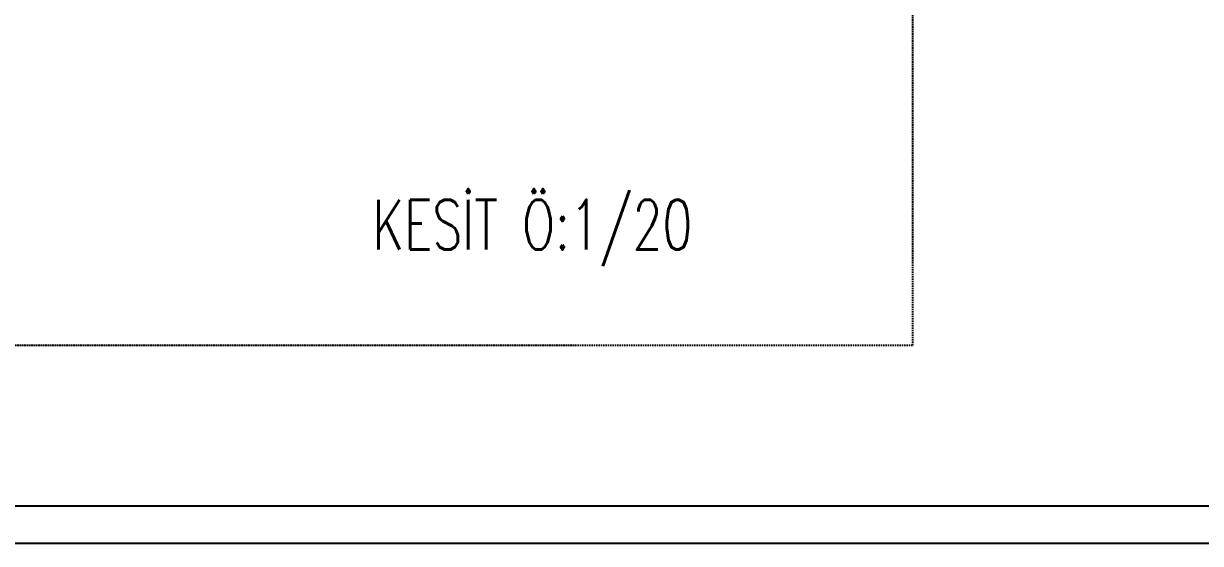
# Model space of a CAD drawing. Header units: centimetres. Extents: x -373760 to 14750, y -122502 to 29584.
# Drawn here: x -171955 to -167227, y -86589 to -84501 of the extents above; entities that cross this region are included whole.
import ezdxf
from ezdxf.enums import TextEntityAlignment as Align

# ---------------------------------------------------------------- set-up
doc = ezdxf.new("R2010")
doc.units = ezdxf.units.CM
doc.linetypes.add('DASHED2', pattern=[0.375, 0.25, -0.125])
doc.layers.add('CER', color=4, linetype='Continuous')
for name, color, linetype, lineweight in [('İZDÜŞÜM-TEKAY', 252, 'DASHED2', 25), ('YAZI', 5, 'Continuous', 0), ('ÖLÇÜ', 3, 'Continuous', 25)]:
    doc.layers.add(name, color=color, linetype=linetype, lineweight=lineweight)
doc.styles.add('POZ', font='romanstw.shx', dxfattribs={"width": 0.8})

# ---------------------------------------------------------------- blocks, each defined once
blk = doc.blocks.new('QD')
at = {"layer": 'İZDÜŞÜM-TEKAY'}
blk.add_lwpolyline([(224.54, 157.8), (0, 157.8), (0, 0), (224.54, 0)], close=True, dxfattribs=at)
at = {"layer": 'YAZI', "lineweight": 70, "style": 'POZ', "width": 0.7}
blk.add_text('KESİT Ö:1/20', height=8, dxfattribs=at).set_placement((189.1, 15.38), align=Align.RIGHT)

msp = doc.modelspace()

# ---------------------------------------------------------------- linework, layer by layer
at = {"layer": 'CER', "color": 2}
for points in [[(-174354.96, -56588.86), (-161637.4, -56674.18), (-161637.4, -86588.86), (-174354.96, -86588.86)], [(-174355.97, -56738.86), (-161787.4, -56823.18), (-161787.4, -86438.86), (-174354.96, -86438.86)]]:
    msp.add_lwpolyline(points, dxfattribs=at)

# ---------------------------------------------------------------- block references
at = {"layer": 'ÖLÇÜ', "xscale": 25, "yscale": 25, "zscale": 25}
msp.add_blockref('QD', (-173996.21, -85793.13), dxfattribs=at)

doc.saveas('drawing.dxf')
